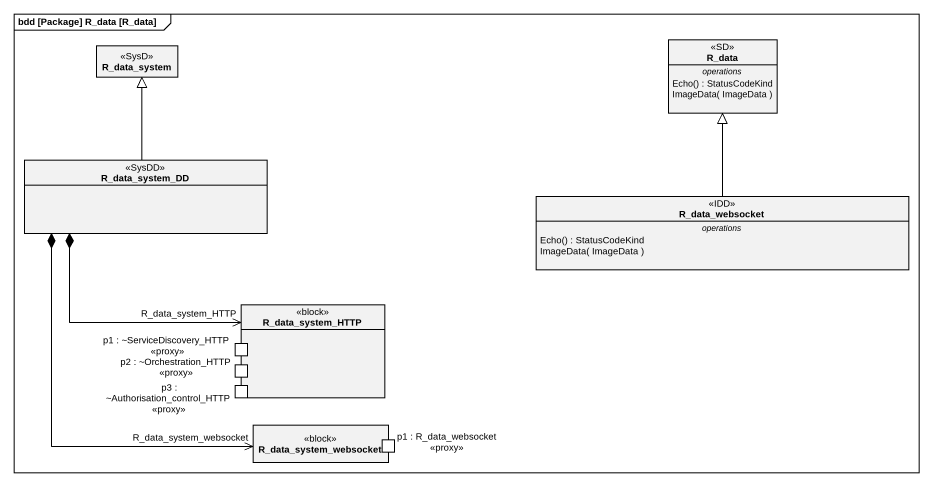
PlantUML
@startuml
mainframe bdd [Package] R_data [R_data]
allowmixing
hide circle
hide empty members
class R_data_system <<SysD>>
class R_data <<SD>> {
  -- operations --
  Echo() : StatusCodeKind
  ImageData( ImageData )
}
class R_data_system_DD <<SysDD>>
class R_data_websocket <<IDD>> {
  -- operations --
  Echo() : StatusCodeKind
  ImageData( ImageData )
}
rectangle R_data_system_HTTP <<block>> {
  port "p1 : ~ServiceDiscovery_HTTP <<proxy>>" as p1_ServiceDiscovery_HTTP
  port "p2 : ~Orchestration_HTTP <<proxy>>" as p2_Orchestration_HTTP_proxy
  port "p3 : ~Authorisation_control_HTTP <<proxy>>" as p3_Authorisation_control
}
rectangle R_data_system_websocket <<block>> {
  port "p1 : R_data_websocket <<proxy>>" as p1_R_data_websocket_proxy
}
R_data_system_DD -up-|> R_data_system
R_data_system_DD *--> "R_data_system_HTTP" R_data_system_HTTP
R_data_system_DD *--> "R_data_system_websocket" R_data_system_websocket
R_data_websocket -up-|> R_data
@enduml
